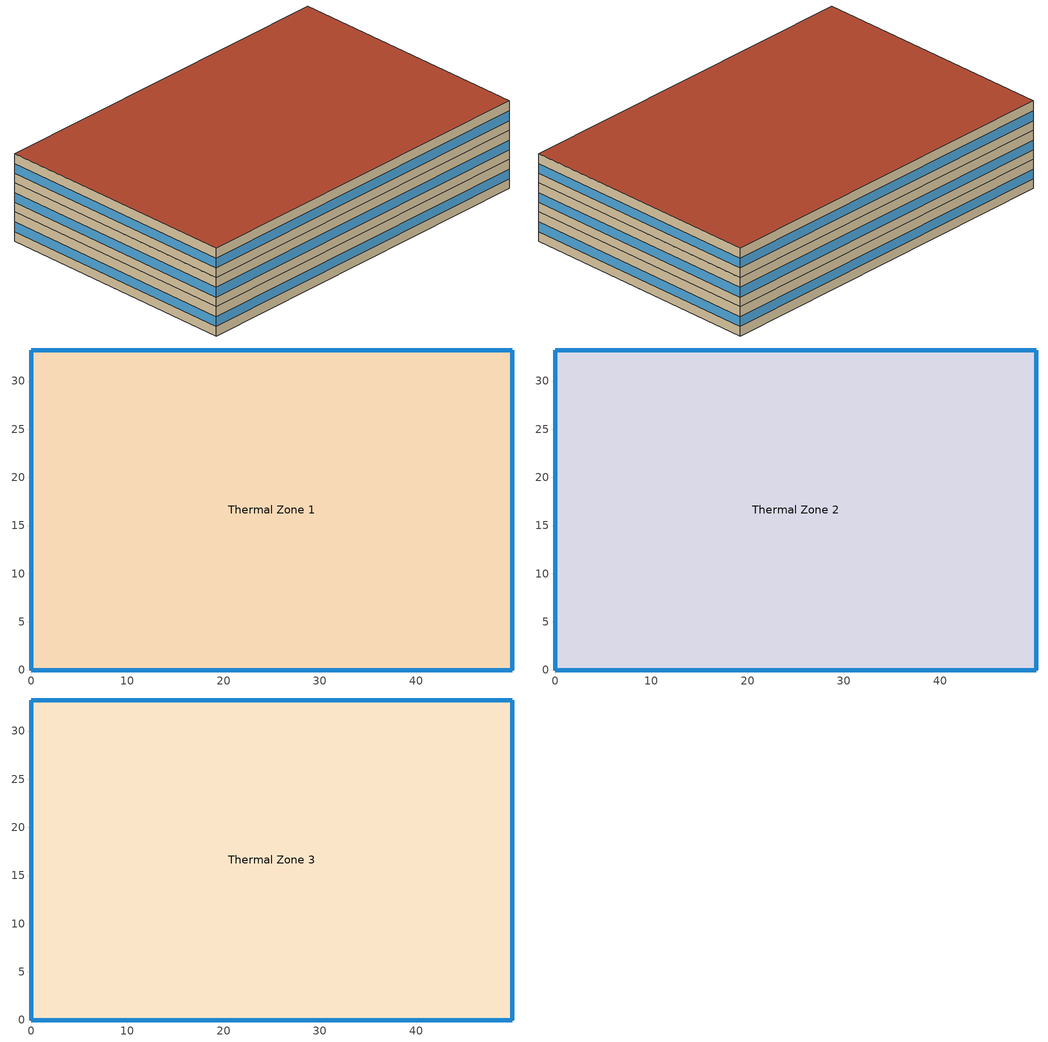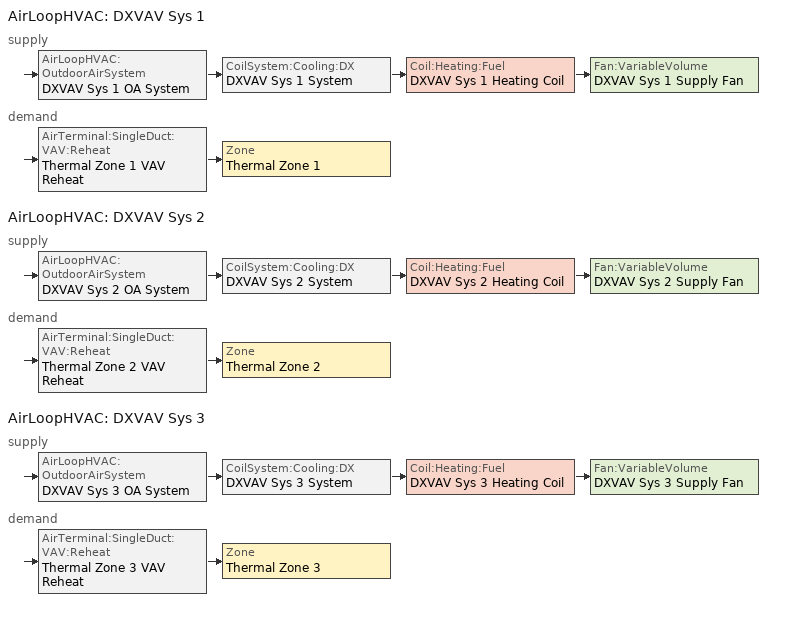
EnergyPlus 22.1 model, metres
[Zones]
Thermal Zone 1
 floor ground (ext-slab): 49.99,33.22 49.99,0 0,0 0,33.22 z0
 wall outside (Steel Frame Non-res Ext Wall): 49.99,33.22 0,33.22 0,0 49.99,0 49.99,33.22 z0:3.96
 window (Window Non-res Fixed): 49.96,33.22 0.03,33.22 / 0,33.2 0,0.03 / 49.99,0.03 49.99,33.2 / 0.03,0 49.96,0 z1.31:2.62
Thermal Zone 2
 floor to Thermal Zone 1 (INT-FLOOR-TOPSIDE): 49.99,33.22 49.99,0 0,0 0,33.22 z3.96
 wall outside (Steel Frame Non-res Ext Wall): 0,0 49.99,0 49.99,33.22 0,33.22 0,0 z3.96:7.92
 window (Window Non-res Fixed): 0.03,0 49.96,0 / 49.99,0.03 49.99,33.2 / 49.96,33.22 0.03,33.22 / 0,33.2 0,0.03 z5.27:6.58
Thermal Zone 3
 floor to Thermal Zone 2 (INT-FLOOR-TOPSIDE): 49.99,33.22 49.99,0 0,0 0,33.22 z7.92
 wall outside (Steel Frame Non-res Ext Wall): 0,33.22 0,0 49.99,0 49.99,33.22 0,33.22 z7.92:11.89
 window (Window Non-res Fixed): 0,33.2 0,0.03 / 0.03,0 49.96,0 / 49.99,0.03 49.99,33.2 / 49.96,33.22 0.03,33.22 z9.23:10.54
 roof outside (IEAD Non-res Roof): 49.99,0 49.99,33.22 0,33.22 0,0 z11.89
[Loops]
AirLoopHVAC 'DXVAV Sys 1'
 supply: AirLoopHVAC:OutdoorAirSystem 'DXVAV Sys 1 OA System' > CoilSystem:Cooling:DX 'DXVAV Sys 1 System' > Coil:Heating:Fuel 'DXVAV Sys 1 Heating Coil' > Fan:VariableVolume 'DXVAV Sys 1 Supply Fan'
 demand: AirTerminal:SingleDuct:VAV:Reheat 'Thermal Zone 1 VAV Reheat' > Zone 'Thermal Zone 1'
AirLoopHVAC 'DXVAV Sys 2'
 supply: AirLoopHVAC:OutdoorAirSystem 'DXVAV Sys 2 OA System' > CoilSystem:Cooling:DX 'DXVAV Sys 2 System' > Coil:Heating:Fuel 'DXVAV Sys 2 Heating Coil' > Fan:VariableVolume 'DXVAV Sys 2 Supply Fan'
 demand: AirTerminal:SingleDuct:VAV:Reheat 'Thermal Zone 2 VAV Reheat' > Zone 'Thermal Zone 2'
AirLoopHVAC 'DXVAV Sys 3'
 supply: AirLoopHVAC:OutdoorAirSystem 'DXVAV Sys 3 OA System' > CoilSystem:Cooling:DX 'DXVAV Sys 3 System' > Coil:Heating:Fuel 'DXVAV Sys 3 Heating Coil' > Fan:VariableVolume 'DXVAV Sys 3 Supply Fan'
 demand: AirTerminal:SingleDuct:VAV:Reheat 'Thermal Zone 3 VAV Reheat' > Zone 'Thermal Zone 3'
[SizingPeriod:DesignDay] Day of Month=21; Humidity Condition Type=Wetbulb; Barometric Pressure {Pa}=99063; Rain Indicator=No; Snow Indicator=No; Daylight Saving Time Indicator=No; Solar Model Indicator=ASHRAEClearSky
Name | Month | Day Type | Maximum Dry-Bulb Temperature {C} | Daily Dry-Bulb Temperature Range {deltaC} | Wetbulb or DewPoint at Maximum Dry-Bulb {C} | Wind Speed {m/s} | Wind Direction {deg} | Sky Clearness
CHICAGO Ann Clg .4% Condns WB=>MDB | 7 | SummerDesignDay | 31.2 | 10.7 | 25.5 | 5.3 | 230 | 1
CHICAGO Ann Htg 99.6% Condns DB | 1 | WinterDesignDay | -20.6 | 0 | -20.6 | 4.9 | 270 | 0
[Building]
simplified Bldg Medium Office New2004_v1.3_5.0: North Axis {deg}=0; Terrain=City; Loads Convergence Tolerance Value {W}=0.04; Temperature Convergence Tolerance Value {deltaC}=0.2; Solar Distribution=FullInteriorAndExterior; Maximum Number of Warmup Days=25; Minimum Number of Warmup Days=6
[Site:Location]
USA IL-CHICAGO-OHARE: Latitude {deg}=41.77; Longitude {deg}=-87.75; Time Zone {hr}=-6; Elevation {m}=190
[Construction]
INT-FLOOR-TOPSIDE: MAT-CC05 4 HW CONCRETE, CP02 CARPET PAD
InteriorFurnishings: Std Wood 6inch
Steel Frame Non-res Ext Wall: Wood Siding, Steel Frame NonRes Wall Insulation, 1/2IN Gypsum
IEAD Non-res Roof: Roof Membrane, IEAD NonRes Roof Insulation, Metal Decking
ext-slab: HW CONCRETE, CP02 CARPET PAD
Window Non-res Fixed: NonRes Fixed Assembly Window
[Material] Thermal Absorptance=0.9
Name | Roughness | Thickness {m} | Conductivity {W/m-K} | Density {kg/m3} | Specific Heat {J/kg-K} | Solar Absorptance | Visible Absorptance
Std Wood 6inch | MediumSmooth | 0.15 | 0.12 | 540 | 1210 | 0.7 | 0.7
Wood Siding | MediumSmooth | 0.01 | 0.11 | 544.62 | 1210 | 0.78 | 0.78
Steel Frame NonRes Wall Insulation | MediumRough | 0.0870565 | 0.049 | 265 | 836.8 | 0.7 | 0.7
1/2IN Gypsum | Smooth | 0.0127 | 0.16 | 784.9 | 830 | 0.92 | 0.92
Roof Membrane | VeryRough | 0.0095 | 0.16 | 1121.29 | 1460 | 0.7 | 0.7
IEAD NonRes Roof Insulation | MediumRough | 0.127339 | 0.049 | 265 | 836.8 | 0.7 | 0.7
Metal Decking | MediumSmooth | 0.0015 | 45.006 | 7680 | 418.4 | 0.7 | 0.3
HW CONCRETE; MAT-CC05 4 HW CONCRETE | Rough | 0.1016 | 1.311 | 2240 | 836.8 | 0.7 | 0.7
[Material:NoMass]
CP02 CARPET PAD: Roughness=VeryRough; Thermal Resistance {m2-K/W}=0.2165; Thermal Absorptance=0.9; Solar Absorptance=0.7; Visible Absorptance=0.8
[WindowMaterial:SimpleGlazingSystem]
NonRes Fixed Assembly Window: U-Factor {W/m2-K}=3.23646; Solar Heat Gain Coefficient=0.39
[Zone] Multiplier=1; Part of Total Floor Area=Yes
Thermal Zone 1; Thermal Zone 2; Thermal Zone 3
[InternalMass] Construction=InteriorFurnishings; Surface Area {m2}=3319
Name | Zone or ZoneList
Thermal Zone 1 Internal Mass | Thermal Zone 1
Thermal Zone 2 Internal Mass | Thermal Zone 2
Thermal Zone 3 Internal Mass | Thermal Zone 3
[ElectricEquipment]
Core_bottom_Elevators_Equip: Zone or ZoneList or Space or SpaceList=Thermal Zone 1; Schedule=BLDG_ELEVATORS; Design Level Calculation Method=EquipmentLevel; Design Level {W}=32109.9; Fraction Latent=0; Fraction Radiant=0.5; Fraction Lost=0
[Exterior:Lights]
Exterior Facade Lighting: Schedule=ALWAYS_ON; Design Level {W}=14804; Control Option=AstronomicalClock
[ThermostatSetpoint:DualSetpoint]
All Zones Dual SP Control: Heating Setpoint Temperature Schedule=HTGSETP_SCH; Cooling Setpoint Temperature Schedule=CLGSETP_SCH
[ZoneControl:Thermostat] Control Type Schedule=HVACTemplate-Always 4; Control=All Zones Dual SP Control
Name | Zone or ZoneList
Thermal Zone 1 Thermostat | Thermal Zone 1
Thermal Zone 2 Thermostat | Thermal Zone 2
Thermal Zone 3 Thermostat | Thermal Zone 3
[DesignSpecification:OutdoorAir] Outdoor Air Method=flow/person; Outdoor Air Flow per Person {m3/s}=0.0375; Outdoor Air Flow per Zone Floor Area {m3/s-m2}=0; Outdoor Air Flow per Zone {m3/s}=0
SZ DSOA Thermal Zone 1; SZ DSOA Thermal Zone 2; SZ DSOA Thermal Zone 3
[Sizing:Zone] Zone Cooling Design Supply Air Temperature Input Method=SupplyAirTemperature; Zone Cooling Design Supply Air Temperature {C}=12.8; Zone Cooling Design Supply Air Temperature Difference {delta C}=11.11; Zone Heating Design Supply Air Temperature Input Method=SupplyAirTemperature; Zone Heating Design Supply Air Temperature {C}=50; Zone Cooling Design Supply Air Humidity Ratio {kg-H20/kg-air}=0.008; Zone Heating Design Supply Air Humidity Ratio {kg-H2O/kg-air}=0.008; Cooling Design Air Flow Method=DesignDay; Cooling Design Air Flow Rate {m3/s}=0; Cooling Minimum Air Flow Fraction=0; Heating Design Air Flow Method=DesignDay; Heating Design Air Flow Rate {m3/s}=0; Heating Maximum Air Flow Fraction=0
Name | Design Specification Outdoor Air Object | Design Specification Zone Air Distribution Object
Thermal Zone 1 | SZ DSOA Thermal Zone 1 | SZ DSZAD Thermal Zone 1
Thermal Zone 2 | SZ DSOA Thermal Zone 2 | SZ DSZAD Thermal Zone 2
Thermal Zone 3 | SZ DSOA Thermal Zone 3 | SZ DSZAD Thermal Zone 3
[DesignSpecification:ZoneAirDistribution] Zone Air Distribution Effectiveness in Cooling Mode=1; Zone Air Distribution Effectiveness in Heating Mode=1
SZ DSZAD Thermal Zone 1; SZ DSZAD Thermal Zone 2; SZ DSZAD Thermal Zone 3
[Zone equipment]
Thermal Zone 1: Thermal Zone 1 VAV Reheat
Thermal Zone 2: Thermal Zone 2 VAV Reheat
Thermal Zone 3: Thermal Zone 3 VAV Reheat
[AirTerminal:SingleDuct:VAV:Reheat] Maximum air flow rate {m3/s}=autosize; Zone Minimum Air Flow Input Method=Constant; Constant Minimum Air Flow Fraction=0.3; Convergence Tolerance=0.001; Damper Heating Action=NORMAL
Name | Reheat Coil
Thermal Zone 1 VAV Reheat | Thermal Zone 1 Reheat Coil
Thermal Zone 2 VAV Reheat | Thermal Zone 2 Reheat Coil
Thermal Zone 3 VAV Reheat | Thermal Zone 3 Reheat Coil
[Coil:Heating:Electric] Efficiency=1; Nominal Capacity of the Coil {W}=autosize
Thermal Zone 1 Reheat Coil; Thermal Zone 2 Reheat Coil; Thermal Zone 3 Reheat Coil
[Sizing:System] Type of Load to Size On=Sensible; Design Outdoor Air Flow Rate {m3/s}=autosize; Central Heating Maximum System Air Flow Ratio=0.3; Preheat Design Temperature {C}=2; Preheat Design Humidity Ratio {kg-H2O/kg-air}=0.008; Precool Design Temperature {C}=11; Precool Design Humidity Ratio {kg-H2O/kg-air}=0.008; Central Cooling Design Supply Air Temperature {C}=12.8; Central Heating Design Supply Air Temperature {C}=10; Type of Zone Sum to Use=NonCoincident; 100% Outdoor Air in Cooling=No; 100% Outdoor Air in Heating=No; Central Cooling Design Supply Air Humidity Ratio {kg-H2O/kg-air}=0.008; Central Heating Design Supply Air Humidity Ratio {kg-H2O/kg-air}=0.008; Cooling Supply Air Flow Rate Method=DesignDay; Cooling Supply Air Flow Rate {m3/s}=0; Heating Supply Air Flow Rate Method=DesignDay; Heating Supply Air Flow Rate {m3/s}=0; System Outdoor Air Method=ZoneSum; Zone Maximum Outdoor Air Fraction=1; Cooling Design Capacity Method=CoolingDesignCapacity; Cooling Design Capacity {W}=autosize; Heating Design Capacity Method=HeatingDesignCapacity; Heating Design Capacity {W}=autosize; Central Cooling Capacity Control Method=OnOff
DXVAV Sys 1; DXVAV Sys 2; DXVAV Sys 3
[AirLoopHVAC] Design Supply Air Flow Rate {m3/s}=autosize
DXVAV Sys 1; DXVAV Sys 2; DXVAV Sys 3
[AvailabilityManager:NightCycle] Applicability Schedule=HVACTemplate-Always 1; Fan Schedule=HVACOperationSchd; Control Type=CycleOnAny; Thermostat Tolerance {deltaC}=1; Cycling Run Time Control Type=FixedRunTime; Cycling run time {s}=1800
DXVAV Sys 1 Availability; DXVAV Sys 2 Availability; DXVAV Sys 3 Availability
[SetpointManager:Scheduled] Control Variable=Temperature
Name | Schedule | Setpoint Node or NodeList
DXVAV Sys 1 Cooling Supply Air Temp Manager | HVACTemplate-Always 12.8 | DXVAV Sys 1 Supply Fan Outlet
DXVAV Sys 1 Heating Supply Air Temp Manager | HVACTemplate-Always 10 | DXVAV Sys 1 Supply Path Inlet
DXVAV Sys 2 Cooling Supply Air Temp Manager | HVACTemplate-Always 12.8 | DXVAV Sys 2 Supply Fan Outlet
DXVAV Sys 2 Heating Supply Air Temp Manager | HVACTemplate-Always 10 | DXVAV Sys 2 Supply Path Inlet
DXVAV Sys 3 Cooling Supply Air Temp Manager | HVACTemplate-Always 12.8 | DXVAV Sys 3 Supply Fan Outlet
DXVAV Sys 3 Heating Supply Air Temp Manager | HVACTemplate-Always 10 | DXVAV Sys 3 Supply Path Inlet
[CoilSystem:Cooling:DX] Dehumidification Control Type=None; Run on Sensible Load=Yes; Run on Latent Load=No
Name | Cooling Coil
DXVAV Sys 1 System | DXVAV Sys 1 Cooling Coil
DXVAV Sys 2 System | DXVAV Sys 2 Cooling Coil
DXVAV Sys 3 System | DXVAV Sys 3 Cooling Coil
[Coil:Cooling:DX:TwoSpeed] Availability Schedule=ALWAYS_ON; Rated High Speed Total Cooling Capacity=autosize; Rated High Speed Sensible Heat Ratio=autosize; Rated High Speed COP=3; Rated High Speed Air Flow Rate=autosize; Total Cooling Capacity Function of Temperature Curve=Measured_CoolCStandard10Ton_CapFT; Total Cooling Capacity Function of Flow Fraction Curve=Measured_CoolCStandard10Ton_CapFF; Energy Input Ratio Function of Temperature Curve=Measured_CoolCStandard10Ton_EIRFT; Energy Input Ratio Function of Flow Fraction Curve=Measured_CoolCStandard10Ton_EIRFFF; Part Load Fraction Correlation Curve=No_PLR_Degredation; Low Speed Gross Rated Total Cooling Capacity {W}=AUTOSIZE; Low Speed Gross Rated Sensible Heat Ratio=AUTOSIZE; Low Speed Rated Air Flow Rate {m3/s}=AUTOSIZE; Low Speed Total Cooling Capacity Function of Temperature Curve=Measured_LowSpeedCoolCapLSFT; Low Speed Energy Input Ratio Function of Temperature Curve=Measured_LowSpeedCoolEIRLSFT
Name | Low Speed Gross Rated Cooling COP {W/W}
DXVAV Sys 1 Cooling Coil | 2.78
DXVAV Sys 2 Cooling Coil; DXVAV Sys 3 Cooling Coil | 2.8
[SetpointManager:MixedAir] Control Variable=Temperature
Name | Setpoint Node or NodeList
DXVAV Sys 1 Cooling Coil Air Temp Manager | DXVAV Sys 1 Mixed Air Nodes
DXVAV Sys 1 Heating Coil Air Temp Manager | DXVAV Sys 1 Heating Coil Outlet
DXVAV Sys 2 Cooling Coil Air Temp Manager | DXVAV Sys 2 Mixed Air Nodes
DXVAV Sys 2 Heating Coil Air Temp Manager | DXVAV Sys 2 Heating Coil Outlet
DXVAV Sys 3 Cooling Coil Air Temp Manager | DXVAV Sys 3 Mixed Air Nodes
DXVAV Sys 3 Heating Coil Air Temp Manager | DXVAV Sys 3 Heating Coil Outlet
[Coil:Heating:Fuel] Fuel Type=NaturalGas; Gas Burner Efficiency=0.8; Nominal Capacity of the Coil {W}=autosize; Parasitic Electric Load {W}=0; Parasitic Gas Load {W}=0
Name | Part load fraction correlation (function of part load ratio)
DXVAV Sys 1 Heating Coil | DXVAV Sys 1 Heating Coil PLF-FPLR
DXVAV Sys 2 Heating Coil | DXVAV Sys 2 Heating Coil PLF-FPLR
DXVAV Sys 3 Heating Coil | DXVAV Sys 3 Heating Coil PLF-FPLR
[Fan:VariableVolume] Availability Schedule=HVACOperationSchd; Fan Efficiency=0.5915; Pressure Rise {Pa}=1109.648; Maximum Flow Rate {m3/s}=autosize; Fan Power Minimum Flow Rate Input Method=FixedFlowRate; Fan Power Minimum Air Flow Rate {m3/s}=0; Motor Efficiency=0.91; Motor in Airstream Fraction=1; Fan Power Coefficient 1=0.0407599; Fan Power Coefficient 2=0.088045; Fan Power Coefficient 3=-0.0729261; Fan Power Coefficient 4=0.94374; Fan Power Coefficient 5=0
DXVAV Sys 1 Supply Fan; DXVAV Sys 2 Supply Fan; DXVAV Sys 3 Supply Fan
[Controller:OutdoorAir] Minimum Outdoor Air Flow Rate {m3/s}=autosize; Maximum Outdoor Air Flow Rate {m3/s}=autosize; Economizer Control Type=DifferentialDryBulb; Economizer Control Action Type=ModulateFlow; Economizer Maximum Limit Dry-Bulb Temperature {C}=28; Economizer Maximum Limit Enthalpy {J/kg}=64000; Economizer Minimum Limit Dry-Bulb Temperature {C}=-100; Lockout Type=NoLockout; Minimum Limit Type=ProportionalMinimum; Minimum Outdoor Air Schedule=Min OA Sched
DXVAV Sys 1 OA Controller; DXVAV Sys 2 OA Controller; DXVAV Sys 3 OA Controller
[Schedule:Compact]
BLDG_ELEVATORS: Through: 12/31, For: Weekdays SummerDesignDay, Until: 07:00, 0, Until: 08:00, 0.35, Until: 09:00, 0.69, Until: 10:00, 0.43, Until: 11:00, 0.37, Until: 12:00, 0.43, Until: 13:00, 0.58, Until: 14:00, 0.48, Until: 15:00, 0.37, Until: 16:00, 0.37, Until: 17:00, 0.46, Until: 18:00, 0.62, Until: 19:00, 0.12, Until: 20:00, 0.04, Until: 21:00, 0.04, Until: 24:00, 0, For: Saturday WinterDesignDay, Until: 07:00, 0, Until: 08:00, 0.16, Until: 09:00, 0.14, Until: 10:00, 0.21, Until: 11:00, 0.18, Until: 12:00, 0.25, Until: 13:00, 0.21, Until: 14:00, 0.13, Until: 15:00, 0.08, Until: 16:00, 0.04, Until: 17:00, 0.05, Until: 18:00, 0.06, Until: 24:00, 0, For: Sunday Holidays AllOtherDays, Until: 24:00, 0
ALWAYS_ON; HVACTemplate-Always 1: Through: 12/31, For: AllDays, Until: 24:00, 1
Min OA Sched: Through: 12/31, For: WeekDays CustomDay1 CustomDay2, Until: 8:00, 0, Until: 21:00, 1, Until: 24:00, 0, For: Weekends Holiday, Until: 24:00, 0, For: SummerDesignDay, Until: 24:00, 1, For: WinterDesignDay, Until: 24:00, 1
HVACOperationSchd: Through: 12/31, For: Weekdays SummerDesignDay, Until: 06:00, 0, Until: 22:00, 1, Until: 24:00, 0, For: Saturday WinterDesignDay, Until: 06:00, 0, Until: 18:00, 1, Until: 24:00, 0, For: AllOtherDays, Until: 24:00, 0
CLGSETP_SCH: Through: 12/31, For: Weekdays SummerDesignDay, Until: 06:00, 26.7, Until: 22:00, 24, Until: 24:00, 26.7, For: Saturday, Until: 06:00, 26.7, Until: 18:00, 24, Until: 24:00, 26.7, For WinterDesignDay, Until: 24:00, 26.7, For: AllOtherDays, Until: 24:00, 26.7
HTGSETP_SCH: Through: 12/31, For: Weekdays, Until: 06:00, 15.6, Until: 22:00, 21, Until: 24:00, 15.6, For SummerDesignDay, Until: 24:00, 15.6, For: Saturday, Until: 06:00, 15.6, Until: 18:00, 21, Until: 24:00, 15.6, For: WinterDesignDay, Until: 24:00, 21, For: AllOtherDays, Until: 24:00, 15.6
HVACTemplate-Always 4: Through: 12/31, For: AllDays, Until: 24:00, 4
HVACTemplate-Always 12.8: Through: 12/31, For: AllDays, Until: 24:00, 12.8
HVACTemplate-Always 10: Through: 12/31, For: AllDays, Until: 24:00, 10
[Curve:Biquadratic] Minimum Value of x=11.1; Maximum Value of x=29.4; Minimum Value of y=10; Maximum Value of y=50.3
Name | Coefficient1 Constant | Coefficient2 x | Coefficient3 x**2 | Coefficient4 y | Coefficient5 y**2 | Coefficient6 x*y
Measured_LowSpeedCoolCapLSFT | 0.4136 | 0.03105 | 0 | 0.006952 | -0.0002128 | 0
Measured_LowSpeedCoolEIRLSFT | 1.1389 | -0.04518 | 0.0014298 | 0.006044 | 0.0006745 | -0.0012325
Measured_CoolCStandard10Ton_CapFT | 0.52357 | 0.03478 | 0 | -0.001915 | -0.00010838 | 0
Measured_CoolCStandard10Ton_EIRFT | 0.9847 | -0.04285 | 0.0013562 | 0.009934 | 0.0006398 | -0.001169
[Curve:Quadratic] Coefficient3 x**2=0
Name | Coefficient1 Constant | Coefficient2 x | Minimum Value of x | Maximum Value of x
No_PLR_Degredation | 1 | 0 | 0 | 1
Measured_CoolCStandard10Ton_EIRFFF | 1.192 | -0.1917 | 0.776 | 1.197
Measured_CoolCStandard10Ton_CapFF | 0.7685 | 0.2315 | 0.776 | 1.197
[Curve:Cubic] Coefficient1 Constant=0.8; Coefficient2 x=0.2; Coefficient3 x**2=0; Coefficient4 x**3=0; Minimum Value of x=0; Maximum Value of x=1
DXVAV Sys 1 Heating Coil PLF-FPLR; DXVAV Sys 2 Heating Coil PLF-FPLR; DXVAV Sys 3 Heating Coil PLF-FPLR
